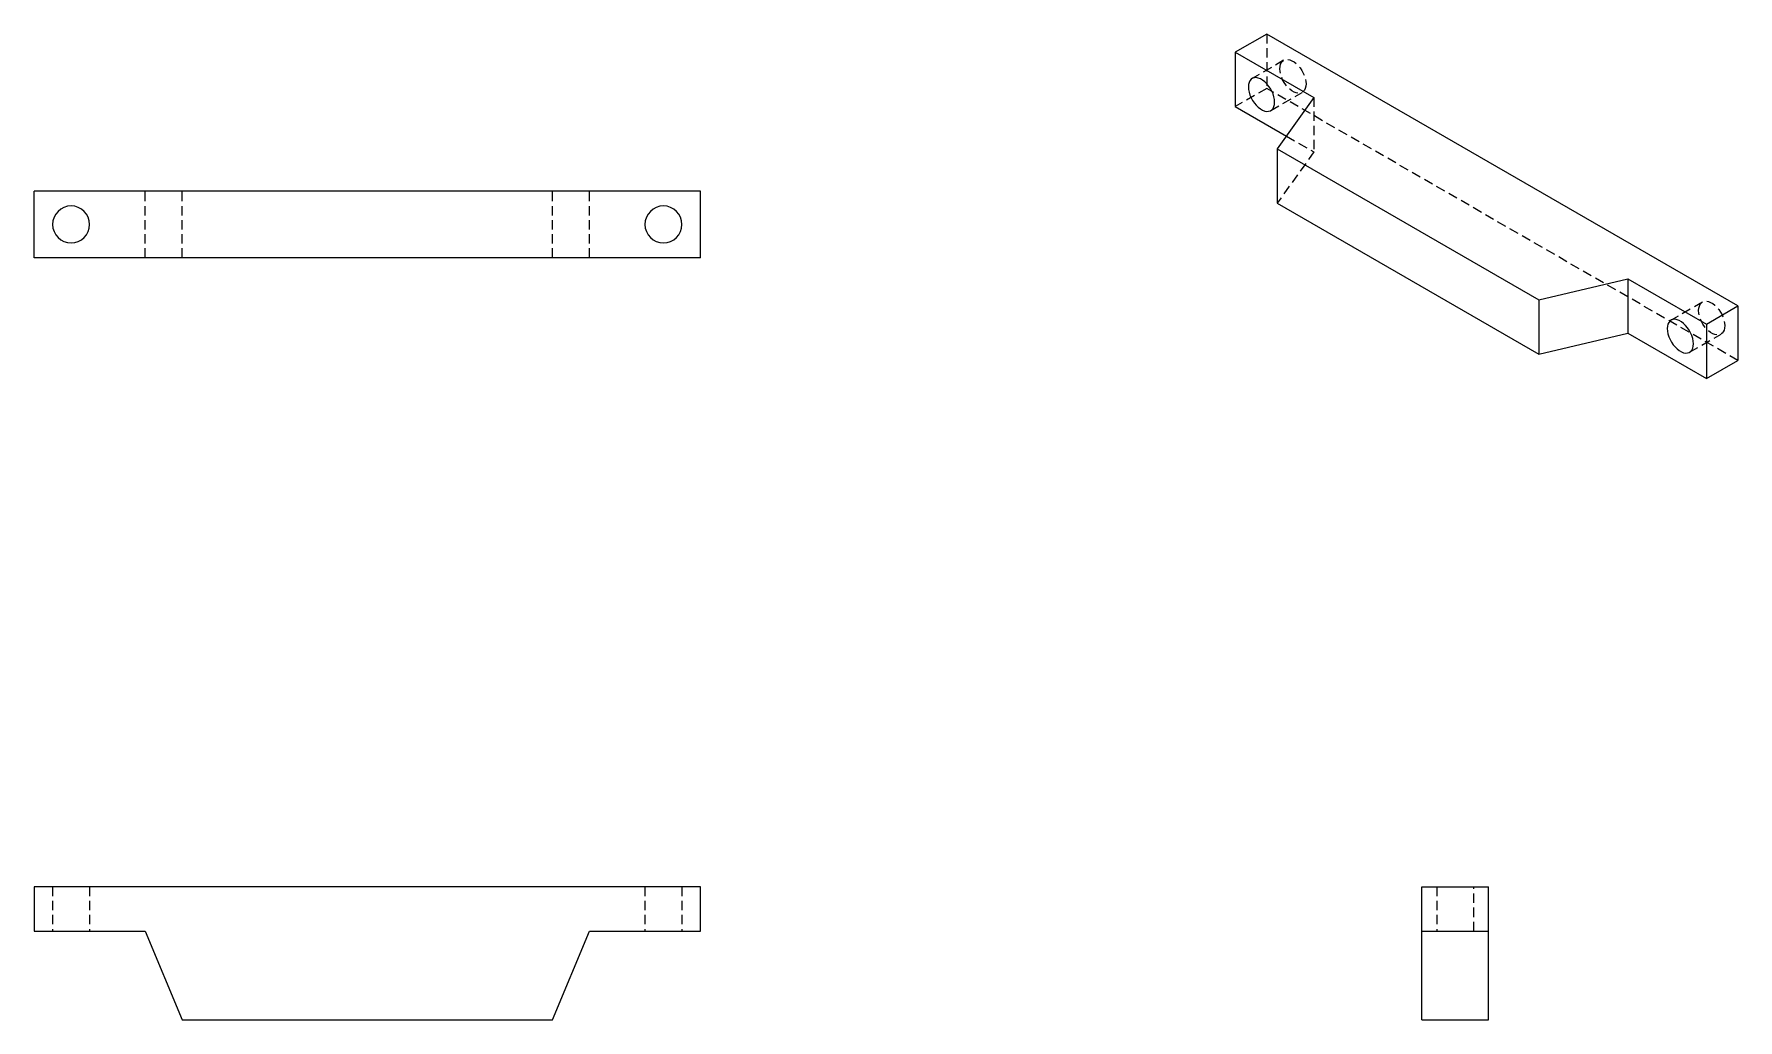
# Model space of a CAD drawing. Header units: millimetres. Extents: x 305 to 536, y 230 to 364.
import ezdxf

# ---------------------------------------------------------------- set-up
doc = ezdxf.new("R2010")
doc.units = ezdxf.units.MM
doc.linetypes.add('HIDDEN', pattern=[1.905, 1.27, -0.635])

msp = doc.modelspace()

# ---------------------------------------------------------------- linework, layer by layer
at = {"color": 7, "linetype": 'Continuous', "lineweight": 25}
for p, q in [((471.92, 363.6), (467.68, 361.15)), ((535.56, 326.86), (471.92, 363.6)), ((467.68, 361.15), (478.29, 355.03)), ((467.68, 361.15), (467.68, 353.8)), ((478.29, 355.03), (473.34, 348.09)), ((467.68, 353.8), (474.58, 349.82)), ((473.34, 348.09), (508.69, 327.68)), ((473.34, 348.09), (473.34, 340.74)), ((305.44, 333.38), (305.44, 342.38)), ((395.44, 342.38), (305.44, 342.38)), ((395.44, 333.38), (395.44, 342.38)), ((473.34, 340.74), (508.69, 320.33)), ((395.44, 333.38), (305.44, 333.38)), ((508.69, 327.68), (520.71, 330.53)), ((520.71, 330.53), (531.32, 324.41)), ((520.71, 330.53), (520.71, 323.18)), ((508.69, 327.68), (508.69, 320.33)), ((531.32, 324.41), (535.56, 326.86)), ((535.56, 326.86), (535.56, 319.51)), ((508.69, 320.33), (520.71, 323.18)), ((520.71, 323.18), (531.32, 317.06)), ((531.32, 324.41), (531.32, 317.06)), ((531.32, 317.06), (535.56, 319.51)), ((395.44, 248.4), (305.44, 248.4)), ((305.44, 248.4), (305.44, 242.4)), ((395.44, 242.4), (395.44, 248.4)), ((492.88, 242.4), (492.88, 248.4)), ((492.88, 248.4), (501.88, 248.4)), ((501.88, 242.4), (501.88, 248.4)), ((305.44, 242.4), (320.44, 242.4)), ((320.44, 242.4), (325.44, 230.4)), ((375.44, 230.4), (380.44, 242.4)), ((380.44, 242.4), (395.44, 242.4)), ((492.88, 242.4), (501.88, 242.4)), ((492.88, 230.4), (492.88, 242.4)), ((501.88, 230.4), (501.88, 242.4)), ((325.44, 230.4), (375.44, 230.4)), ((492.88, 230.4), (501.88, 230.4))]:
    msp.add_line(p, q, dxfattribs=at)
at = {"color": 7, "linetype": 'HIDDEN', "lineweight": 18}
for p, q in [((471.92, 363.6), (471.92, 356.25)), ((474.21, 360.05), (469.97, 357.6)), ((471.92, 356.25), (467.68, 353.8)), ((535.56, 319.51), (471.92, 356.25)), ((472.47, 353.27), (476.71, 355.72)), ((478.29, 355.03), (478.29, 347.68)), ((474.58, 349.82), (478.29, 347.68)), ((478.29, 347.68), (473.34, 340.74)), ((320.44, 333.38), (320.44, 342.38)), ((325.44, 333.38), (325.44, 342.38)), ((375.44, 333.38), (375.44, 342.38)), ((380.44, 333.38), (380.44, 342.38)), ((530.78, 327.39), (526.54, 324.94)), ((529.04, 320.61), (533.28, 323.06)), ((307.94, 248.4), (307.94, 242.4)), ((312.94, 248.4), (312.94, 242.4)), ((387.94, 248.4), (387.94, 242.4)), ((392.94, 248.4), (392.94, 242.4)), ((494.88, 248.4), (494.88, 242.4)), ((499.88, 242.4), (499.88, 248.4))]:
    msp.add_line(p, q, dxfattribs=at)
at = {"color": 7, "linetype": 'HIDDEN', "lineweight": 18, "flags": 128}
for points in [[(473.69, 358.9), (473.72, 359.22), (473.79, 359.51), (473.9, 359.75), (474.06, 359.94), (474.26, 360.08), (474.49, 360.15), (474.75, 360.16), (475.03, 360.11), (475.31, 360), (475.61, 359.83), (475.89, 359.61), (476.17, 359.34), (476.43, 359.03), (476.66, 358.69), (476.85, 358.33), (477.01, 357.96), (477.13, 357.58), (477.2, 357.21), (477.23, 356.86)], [(477.23, 356.86), (477.2, 356.54), (477.13, 356.25), (477.01, 356.01), (476.85, 355.82), (476.66, 355.69), (476.43, 355.61), (476.17, 355.6), (475.89, 355.65), (475.61, 355.76), (475.31, 355.93), (475.03, 356.15), (474.75, 356.42), (474.49, 356.73), (474.26, 357.07), (474.06, 357.43), (473.9, 357.81), (473.79, 358.18), (473.72, 358.55), (473.69, 358.9)], [(530.26, 326.25), (530.28, 326.57), (530.36, 326.85), (530.47, 327.09), (530.63, 327.28), (530.83, 327.42), (531.06, 327.49), (531.32, 327.51), (531.59, 327.46), (531.88, 327.34), (532.17, 327.18), (532.46, 326.95), (532.74, 326.69), (533, 326.38), (533.23, 326.04), (533.42, 325.67), (533.58, 325.3), (533.7, 324.92), (533.77, 324.56), (533.8, 324.21)], [(533.8, 324.21), (533.77, 323.88), (533.7, 323.6), (533.58, 323.36), (533.42, 323.17), (533.23, 323.03), (533, 322.96), (532.74, 322.95), (532.46, 323), (532.17, 323.11), (531.88, 323.28), (531.59, 323.5), (531.32, 323.77), (531.06, 324.07), (530.83, 324.41), (530.63, 324.78), (530.47, 325.15), (530.36, 325.53), (530.28, 325.9), (530.26, 326.25)]]:
    msp.add_lwpolyline(points, dxfattribs=at)
at = {"color": 7, "linetype": 'Continuous', "lineweight": 25, "flags": 128}
for points in [[(472.98, 354.41), (472.96, 354.76), (472.89, 355.13), (472.77, 355.51), (472.61, 355.88), (472.41, 356.24), (472.18, 356.58), (471.93, 356.89), (471.65, 357.16), (471.36, 357.38), (471.07, 357.55), (470.78, 357.66), (470.51, 357.71), (470.25, 357.7), (470.02, 357.63), (469.82, 357.49), (469.66, 357.3), (469.55, 357.06), (469.47, 356.78), (469.45, 356.45)], [(469.45, 356.45), (469.47, 356.1), (469.55, 355.74), (469.66, 355.36), (469.82, 354.98), (470.02, 354.62), (470.25, 354.28), (470.51, 353.97), (470.78, 353.7), (471.07, 353.48), (471.36, 353.31), (471.65, 353.2), (471.93, 353.15), (472.18, 353.17), (472.41, 353.24), (472.61, 353.37), (472.77, 353.56), (472.89, 353.8), (472.96, 354.09), (472.98, 354.41)], [(529.55, 321.76), (529.53, 322.11), (529.46, 322.47), (529.34, 322.85), (529.18, 323.22), (528.98, 323.59), (528.75, 323.93), (528.5, 324.24), (528.22, 324.5), (527.93, 324.73), (527.64, 324.9), (527.35, 325.01), (527.08, 325.06), (526.82, 325.04), (526.59, 324.97), (526.39, 324.84), (526.23, 324.65), (526.11, 324.4), (526.04, 324.12), (526.02, 323.8)], [(526.02, 323.8), (526.04, 323.45), (526.11, 323.08), (526.23, 322.7), (526.39, 322.33), (526.59, 321.97), (526.82, 321.63), (527.08, 321.32), (527.35, 321.05), (527.64, 320.83), (527.93, 320.66), (528.22, 320.55), (528.5, 320.5), (528.75, 320.51), (528.98, 320.58), (529.18, 320.72), (529.34, 320.91), (529.46, 321.15), (529.53, 321.43), (529.55, 321.76)]]:
    msp.add_lwpolyline(points, dxfattribs=at)
at = {"color": 7, "linetype": 'Continuous', "lineweight": 25}
for centre, start, end in [((310.44, 337.88), 0, 180), ((390.44, 337.88), 0, 180), ((310.44, 337.88), 180, 0), ((390.44, 337.88), 180, 0)]:
    msp.add_arc(centre, 2.5, start, end, dxfattribs=at)

doc.saveas('drawing.dxf')
